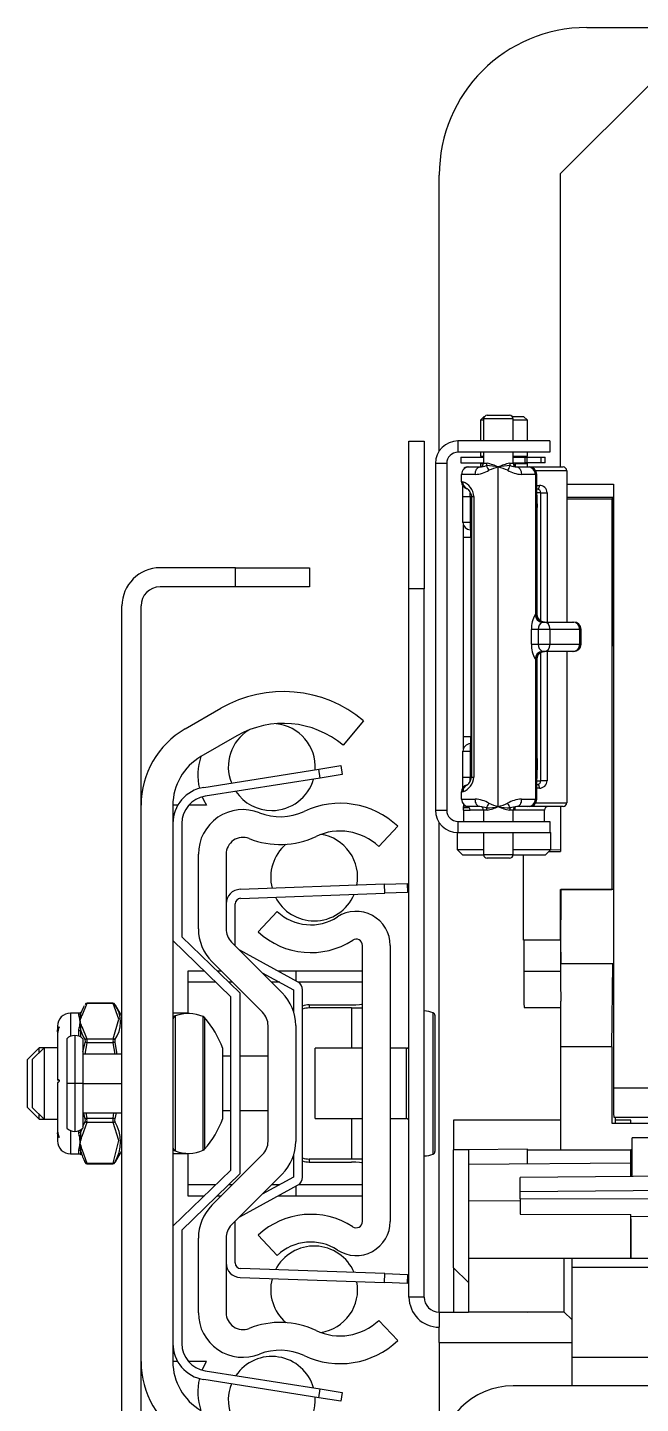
# Paper-space layout 'D' of a CAD drawing. Header units: inches. Extents: x 0 to 136, y 0 to 88.
# Drawn here: x 15.23 to 17.411, y 29.855 to 34.747 of the extents above; entities that cross this region are included whole.
import ezdxf

# ---------------------------------------------------------------- set-up
doc = ezdxf.new("R2010")
doc.units = ezdxf.units.IN
doc.header["$LTSCALE"] = 4
doc.header["$MEASUREMENT"] = 0

psp = doc.layouts.new('D')

# ---------------------------------------------------------------- linework, layer by layer
at = {"color": 7, "linetype": 'Continuous', "lineweight": 25}
for p, q in [((17.2199, 34.7471), (42.6216, 34.7471)), ((17.1256, 34.2264), (17.4406, 34.5413)), ((16.6949, 33.2416), (16.6949, 34.2222)), ((17.1256, 34.2264), (17.1257, 33.1848)), ((16.8553, 33.364), (16.842, 33.3507)), ((16.8553, 33.364), (16.856, 33.364)), ((16.8659, 33.3686), (16.9447, 33.3686)), ((16.9546, 33.364), (16.9953, 33.364)), ((17.0086, 33.3507), (16.9953, 33.364)), ((16.842, 33.3507), (16.842, 33.2773)), ((16.8528, 33.3507), (16.842, 33.3507)), ((16.8528, 33.3554), (16.8528, 33.2773)), ((16.9578, 33.3554), (16.8528, 33.3554)), ((16.9578, 33.2773), (16.9578, 33.3554)), ((17.0086, 33.3507), (16.9578, 33.3507)), ((17.0086, 33.2773), (17.0086, 33.3507)), ((16.5874, 33.2761), (16.6412, 33.2761)), ((16.5874, 32.7511), (16.5874, 33.2761)), ((16.6412, 33.2761), (16.6412, 32.7511)), ((16.7616, 33.2773), (16.7616, 33.2373)), ((17.089, 33.2773), (16.7616, 33.2773)), ((17.089, 33.2773), (17.089, 33.2373)), ((17.089, 33.2373), (16.7616, 33.2373)), ((16.772, 33.22), (16.772, 33.2)), ((16.772, 33.22), (16.8528, 33.22)), ((16.842, 33.2373), (16.842, 33.2233)), ((16.842, 33.2233), (16.8528, 33.2233)), ((16.8528, 33.2373), (16.8528, 33.198)), ((16.9578, 33.198), (16.9578, 33.2373)), ((16.9578, 33.2233), (17.0086, 33.2233)), ((16.9578, 33.22), (17.0003, 33.22)), ((16.9886, 33.22), (16.9886, 33.2233)), ((17.0003, 33.2), (17.0003, 33.22)), ((17.0003, 33.22), (17.0075, 33.22)), ((17.0075, 33.2), (17.0075, 33.22)), ((17.0075, 33.22), (17.0574, 33.22)), ((17.0086, 33.2233), (17.0086, 33.2373)), ((17.0574, 33.2), (17.0574, 33.22)), ((17.0574, 33.22), (17.0724, 33.22)), ((17.0724, 33.2), (17.0724, 33.22)), ((16.6816, 33.1973), (16.6816, 31.965)), ((16.7216, 33.1973), (16.6816, 33.1973)), ((16.7216, 33.1973), (16.7216, 31.965)), ((16.772, 33.2), (16.8528, 33.2)), ((16.7941, 33.1848), (16.8007, 33.1848)), ((16.8007, 33.1848), (16.8397, 33.1848)), ((16.842, 33.1967), (16.842, 33.185)), ((16.842, 33.1967), (16.8527, 33.1967)), ((16.8528, 33.198), (16.8652, 33.198)), ((16.905, 31.9775), (16.905, 33.1848)), ((16.945, 33.198), (16.9578, 33.198)), ((16.9578, 33.2), (17.0003, 33.2)), ((16.9643, 33.198), (16.9578, 33.198)), ((16.9643, 33.198), (16.9643, 33.1866)), ((16.965, 33.198), (16.9643, 33.198)), ((16.965, 33.198), (16.965, 33.1862)), ((16.965, 33.1967), (17.0086, 33.1967)), ((16.9708, 33.1848), (17.0107, 33.1848)), ((16.9886, 33.1967), (16.9886, 33.2)), ((17.0075, 33.2), (17.0003, 33.2)), ((17.0574, 33.2), (17.0075, 33.2)), ((17.0086, 33.1848), (17.0086, 33.1967)), ((17.0107, 33.1848), (17.0157, 33.1848)), ((17.0157, 33.1848), (17.1353, 33.1848)), ((17.1484, 33.1717), (17.0385, 33.1717)), ((17.0724, 33.2), (17.0574, 33.2)), ((17.1484, 33.1717), (17.1484, 32.6336)), ((16.8233, 33.1586), (16.7745, 33.1586)), ((16.7745, 33.1323), (16.7745, 33.1586)), ((16.7745, 33.1323), (16.7785, 33.1323)), ((17.0369, 33.1586), (16.9871, 33.1586)), ((17.0369, 33.1586), (17.0369, 32.6599)), ((17.042, 33.1586), (17.0369, 33.1586)), ((17.042, 33.0667), (17.042, 33.1586)), ((17.042, 33.1192), (17.0511, 33.1192)), ((17.1484, 33.1241), (17.3147, 33.1241)), ((17.3147, 33.1241), (17.3148, 30.9772)), ((16.7794, 33.0798), (16.8055, 33.0798)), ((16.7794, 32.988), (16.7794, 33.0798)), ((16.8055, 33.0798), (16.8055, 32.988)), ((16.8096, 33.0798), (16.8055, 33.0798)), ((16.8096, 33.0798), (16.8096, 32.0825)), ((16.8096, 33.0798), (16.8184, 33.0798)), ((16.8184, 33.0798), (16.8184, 32.0825)), ((17.0565, 33.093), (17.042, 33.093)), ((17.0434, 33.0798), (17.042, 33.0798)), ((17.0434, 33.0405), (17.0434, 33.0798)), ((17.0565, 33.093), (17.0789, 33.093)), ((17.0565, 32.6368), (17.0565, 33.093)), ((17.0789, 33.093), (17.0789, 32.6336)), ((17.3144, 33.0766), (17.1484, 33.0766)), ((17.1484, 33.0716), (17.3094, 33.0716)), ((17.3094, 33.0716), (17.3117, 33.0739)), ((17.3094, 33.0716), (17.3095, 31.6832)), ((17.3117, 33.0739), (17.3117, 32.5489)), ((17.3147, 33.0739), (17.3117, 33.0739)), ((17.3126, 33.0748), (17.3144, 33.0766)), ((17.3147, 33.0748), (17.3126, 33.0748)), ((17.3144, 33.0766), (17.3145, 33.0748)), ((17.042, 33.0536), (17.0434, 33.0536)), ((17.0434, 33.0536), (17.0434, 33.0405)), ((17.0434, 32.6522), (17.0434, 33.0405)), ((16.8055, 32.988), (16.7794, 32.988)), ((16.7809, 32.1832), (16.7809, 32.9791)), ((16.8055, 32.988), (16.8096, 32.988)), ((17.0422, 33.0142), (17.0422, 33.0161)), ((17.0422, 33.0157), (17.0422, 33.0157)), ((17.0422, 33.0149), (17.0422, 33.0142)), ((17.0429, 33.0142), (17.0422, 33.0142)), ((16.7813, 32.9355), (16.8074, 32.9355)), ((16.7813, 32.2268), (16.7813, 32.9355)), ((16.8096, 32.9617), (16.8056, 32.9617)), ((16.8074, 32.9355), (16.8074, 32.2268)), ((16.8096, 32.9355), (16.8074, 32.9355)), ((15.9705, 32.8265), (15.7019, 32.8265)), ((15.9705, 32.7587), (15.9705, 32.8265)), ((15.9705, 32.8265), (16.233, 32.8265)), ((16.233, 32.8265), (16.233, 32.7587)), ((15.9705, 32.7587), (15.7019, 32.7587)), ((16.233, 32.7587), (15.9705, 32.7587)), ((16.6412, 32.7511), (16.5874, 32.7511)), ((16.5874, 30.234), (16.5874, 32.7511)), ((16.6412, 30.234), (16.6412, 32.7511)), ((15.5663, 29.2953), (15.5663, 32.6909)), ((15.6341, 29.2953), (15.6341, 32.6909)), ((17.0361, 32.6599), (17.0369, 32.6599)), ((17.0369, 32.6599), (17.0422, 32.6599)), ((17.0423, 32.6592), (17.0422, 32.6599)), ((17.0622, 32.6336), (17.0692, 32.6336)), ((17.0692, 32.6336), (17.1699, 32.6336)), ((17.1699, 32.6336), (17.1735, 32.6336)), ((17.0234, 32.5549), (17.0234, 32.6074)), ((17.0471, 32.6074), (17.0234, 32.6074)), ((17.0471, 32.6074), (17.0471, 32.5549)), ((17.0892, 32.6074), (17.0471, 32.6074)), ((17.1952, 32.6074), (17.0892, 32.6074)), ((17.0892, 32.5549), (17.0892, 32.6074)), ((17.1952, 32.5549), (17.1952, 32.6074)), ((17.1952, 32.6074), (17.1961, 32.6074)), ((17.1961, 32.6074), (17.1961, 32.5549)), ((17.1997, 32.6074), (17.1961, 32.6074)), ((17.1997, 32.5549), (17.1997, 32.6074)), ((17.0234, 32.5549), (17.0471, 32.5549)), ((17.0471, 32.5549), (17.0892, 32.5549)), ((17.0892, 32.5549), (17.1952, 32.5549)), ((17.1961, 32.5549), (17.1952, 32.5549)), ((17.1961, 32.5549), (17.1997, 32.5549)), ((17.3147, 32.5489), (17.3117, 32.5489)), ((17.0369, 32.5024), (17.0361, 32.5024)), ((17.0369, 32.5024), (17.0369, 32.0037)), ((17.0422, 32.5024), (17.0369, 32.5024)), ((17.0422, 32.5024), (17.0423, 32.5031)), ((17.0434, 32.1218), (17.0434, 32.5098)), ((17.0565, 32.0693), (17.0565, 32.5257)), ((17.0692, 32.5287), (17.0622, 32.5287)), ((17.1699, 32.5287), (17.0692, 32.5287)), ((17.0789, 32.5287), (17.0789, 32.0693)), ((17.1484, 32.5287), (17.1484, 31.9906)), ((17.1735, 32.5287), (17.1699, 32.5287)), ((15.7908, 32.2534), (15.918, 32.3269)), ((16.4261, 32.2824), (16.3532, 32.1956)), ((15.9747, 32.2287), (15.8474, 32.1553)), ((16.7813, 32.2268), (16.8074, 32.2268)), ((16.8056, 32.2006), (16.8096, 32.2006)), ((16.8074, 32.2268), (16.8096, 32.2268)), ((16.7794, 32.1743), (16.8055, 32.1743)), ((16.7794, 32.0825), (16.7794, 32.1743)), ((16.8055, 32.1743), (16.8055, 32.0825)), ((16.8096, 32.1743), (16.8055, 32.1743)), ((17.0422, 32.1481), (17.0429, 32.1481)), ((17.0422, 32.1481), (17.0422, 32.1474)), ((17.0422, 32.1462), (17.0422, 32.1481)), ((17.0422, 32.1465), (17.0422, 32.1466)), ((15.8574, 32.0458), (16.2661, 32.1105)), ((16.2661, 32.1105), (16.3451, 32.1231)), ((16.2711, 32.0789), (16.2661, 32.1105)), ((16.3501, 32.0914), (16.2711, 32.0789)), ((16.3451, 32.1231), (16.3501, 32.0914)), ((17.0434, 32.1087), (17.042, 32.1087)), ((17.042, 32.0037), (17.042, 32.0956)), ((17.0434, 32.0825), (17.0434, 32.1218)), ((17.0434, 32.1218), (17.0434, 32.1087)), ((16.2711, 32.0789), (15.8624, 32.0142)), ((16.7794, 32.0825), (16.8055, 32.0825)), ((16.8055, 32.0825), (16.8096, 32.0825)), ((16.8096, 32.0825), (16.8184, 32.0825)), ((17.042, 32.0825), (17.0434, 32.0825)), ((17.042, 32.0693), (17.0565, 32.0693)), ((17.0511, 32.0431), (17.042, 32.0431)), ((17.0789, 32.0693), (17.0565, 32.0693)), ((16.7745, 32.0037), (16.7745, 32.03)), ((16.7785, 32.03), (16.7745, 32.03)), ((16.7745, 32.0037), (16.8233, 32.0037)), ((16.7809, 32.0316), (16.7809, 32.0392)), ((16.9871, 32.0037), (17.0369, 32.0037)), ((17.0369, 32.0037), (17.042, 32.0037)), ((15.7474, 31.9821), (15.7474, 30.0042)), ((15.7648, 31.9821), (15.7474, 31.9821)), ((15.8674, 31.9821), (15.804, 31.9821)), ((16.6816, 31.965), (16.7216, 31.965)), ((16.7809, 31.9644), (16.7809, 31.925)), ((16.7809, 31.9644), (16.805, 31.9644)), ((16.7811, 31.9772), (16.7811, 31.9704)), ((16.8007, 31.9775), (16.7941, 31.9775)), ((16.8397, 31.9775), (16.8007, 31.9775)), ((16.8528, 31.9644), (16.805, 31.9644)), ((16.8528, 31.9644), (16.8528, 31.925)), ((16.8652, 31.9644), (16.8528, 31.9644)), ((16.9578, 31.9644), (16.945, 31.9644)), ((16.9578, 31.925), (16.9578, 31.9644)), ((16.9643, 31.9644), (16.9578, 31.9644)), ((16.9643, 31.9644), (16.9643, 31.9757)), ((16.965, 31.9644), (16.9643, 31.9644)), ((16.965, 31.9644), (16.965, 31.9761)), ((17.0697, 31.9644), (16.965, 31.9644)), ((17.0107, 31.9775), (16.9708, 31.9775)), ((17.0157, 31.9775), (17.0107, 31.9775)), ((17.1353, 31.9775), (17.0157, 31.9775)), ((17.0385, 31.9906), (17.1484, 31.9906)), ((17.0697, 31.925), (17.0697, 31.9644)), ((17.1258, 31.9775), (17.1258, 31.8174)), ((15.7794, 31.917), (15.7794, 31.5144)), ((16.5474, 31.9073), (16.4796, 31.8357)), ((16.6949, 30.1802), (16.6949, 31.9207)), ((16.7616, 31.925), (16.7616, 31.885)), ((16.7616, 31.925), (17.089, 31.925)), ((17.089, 31.925), (17.089, 31.885)), ((16.7586, 31.885), (16.7586, 31.825)), ((16.7586, 31.885), (16.7616, 31.885)), ((16.7616, 31.885), (17.089, 31.885)), ((16.8528, 31.885), (16.8528, 31.8069)), ((16.9578, 31.8069), (16.9578, 31.885)), ((17.089, 31.885), (17.092, 31.885)), ((17.092, 31.825), (17.092, 31.885)), ((15.8381, 31.5431), (15.8381, 31.808)), ((15.9368, 31.808), (15.9368, 31.5431)), ((16.7586, 31.825), (16.7786, 31.805)), ((16.7586, 31.825), (16.8528, 31.825)), ((16.8529, 31.805), (16.7786, 31.805)), ((16.8528, 31.8069), (16.9578, 31.8069)), ((17.072, 31.805), (16.9577, 31.805)), ((16.9578, 31.825), (17.092, 31.825)), ((16.9945, 31.5024), (16.9945, 31.805)), ((17.072, 31.805), (17.092, 31.825)), ((17.0843, 31.8174), (17.1258, 31.8174)), ((17.0908, 31.8238), (17.1258, 31.8249)), ((16.9447, 31.7938), (16.8659, 31.7938)), ((16.5004, 31.7013), (15.9869, 31.6833)), ((16.5004, 31.7013), (16.5804, 31.7041)), ((16.5016, 31.6693), (16.5004, 31.7013)), ((16.5804, 31.7041), (16.5815, 31.6721)), ((15.9881, 31.6513), (16.5016, 31.6693)), ((16.5815, 31.6721), (16.5016, 31.6693)), ((17.1258, 31.5024), (17.1258, 31.6832)), ((17.1258, 31.6832), (17.3095, 31.6832)), ((17.3147, 31.6826), (17.1276, 31.6826)), ((17.3115, 31.6852), (17.3095, 31.6832)), ((17.3118, 31.6826), (17.3115, 31.6852)), ((15.9688, 31.4835), (15.9688, 31.6314)), ((16.0514, 31.5321), (16.1188, 31.6042)), ((17.127, 31.6452), (17.1258, 31.5024)), ((15.7794, 31.5144), (15.9861, 31.3149)), ((17.1258, 31.5024), (16.9945, 31.5024)), ((16.9955, 31.5024), (16.9955, 31.3928)), ((17.1267, 31.5502), (17.1262, 31.5502)), ((17.1267, 31.5502), (17.1267, 31.3928)), ((15.9541, 31.3013), (15.7474, 31.5009)), ((15.9563, 31.496), (16.1363, 31.3159)), ((16.1913, 31.355), (15.9857, 31.4666)), ((16.4221, 30.5027), (16.4221, 31.4836)), ((16.5208, 31.4836), (16.5208, 30.5027)), ((16.0666, 31.2462), (15.8865, 31.4262)), ((17.1278, 31.4201), (17.3148, 31.4201)), ((17.3095, 31.1238), (17.3121, 31.4201)), ((15.8597, 31.3924), (15.8008, 31.3924)), ((15.8008, 31.3924), (15.8008, 31.3533)), ((15.9203, 31.3924), (15.9058, 31.3924)), ((16.0653, 31.387), (16.1768, 31.3265)), ((16.1848, 31.3924), (16.1224, 31.3924)), ((16.4221, 31.3924), (16.1848, 31.3924)), ((16.1848, 31.3924), (16.1848, 31.3585)), ((16.9955, 31.3928), (17.1267, 31.3928)), ((15.8008, 31.3533), (15.8008, 31.2418)), ((15.9003, 31.3533), (15.8008, 31.3533)), ((15.9595, 31.3533), (15.9463, 31.3533)), ((15.9861, 31.3149), (15.9861, 30.6714)), ((16.1274, 31.3533), (16.099, 31.3533)), ((16.1768, 31.3265), (16.1768, 31.2498)), ((16.4221, 31.3533), (16.1941, 31.3533)), ((16.2088, 30.6606), (16.2088, 31.3257)), ((15.4414, 31.2769), (15.4234, 31.2338)), ((15.5351, 31.2769), (15.4414, 31.2769)), ((15.5343, 31.2789), (15.4421, 31.2789)), ((15.5654, 31.2322), (15.5429, 31.2712)), ((15.9541, 30.685), (15.9541, 31.3013)), ((16.2318, 31.2725), (16.2318, 31.2617)), ((16.2318, 31.2725), (16.3834, 31.2725)), ((16.3834, 31.2617), (16.2318, 31.2617)), ((16.3834, 31.2617), (16.3834, 31.1181)), ((16.9966, 31.2627), (17.1258, 31.2627)), ((17.1258, 31.2859), (17.1258, 31.1238)), ((15.4133, 31.2431), (15.383, 31.2431)), ((15.383, 31.2431), (15.383, 31.1607)), ((15.4133, 31.2357), (15.4133, 31.2431)), ((15.4142, 31.2307), (15.4133, 31.2357)), ((15.4194, 31.2466), (15.4194, 31.2391)), ((15.5654, 31.0978), (15.5654, 31.2322)), ((15.8008, 31.2431), (15.7474, 31.2431)), ((15.7476, 31.2228), (15.7474, 31.2227)), ((15.7559, 31.233), (15.7559, 30.7532)), ((15.8558, 30.781), (15.8558, 31.2306)), ((15.8605, 31.2271), (15.8605, 30.7842)), ((16.6733, 30.9931), (16.6733, 31.2442)), ((16.6794, 31.2355), (16.6794, 30.9931)), ((15.3372, 31.1973), (15.3372, 31.1766)), ((15.3372, 31.1766), (15.3372, 31.1713)), ((15.3372, 31.1713), (15.3372, 31.0073)), ((15.3988, 31.1638), (15.3988, 30.9931)), ((15.4133, 31.1812), (15.4142, 31.1925)), ((15.4133, 31.1612), (15.4133, 31.1812)), ((15.4194, 31.1838), (15.4194, 31.1583)), ((15.4234, 31.1954), (15.4414, 31.1524)), ((16.0861, 30.7872), (16.0861, 31.199)), ((16.1848, 31.199), (16.1848, 30.7872)), ((15.272, 31.1198), (15.2303, 31.0781)), ((15.2891, 31.1198), (15.2474, 31.0781)), ((15.2891, 31.1198), (15.272, 31.1198)), ((15.272, 31.1027), (15.272, 31.1198)), ((15.3372, 31.1198), (15.2891, 31.1198)), ((15.2891, 31.1198), (15.2891, 30.8665)), ((15.3701, 31.1523), (15.3701, 30.9931)), ((15.4274, 31.1523), (15.4274, 30.9931)), ((15.4414, 31.1376), (15.4337, 31.0978)), ((15.4414, 31.1524), (15.5351, 31.1524)), ((15.5351, 31.1376), (15.4414, 31.1376)), ((15.5417, 31.0978), (15.5351, 31.1376)), ((15.5411, 31.1391), (15.5479, 31.0978)), ((15.9248, 31.0492), (15.9248, 31.1177)), ((16.4221, 31.1181), (16.2541, 31.1181)), ((16.2541, 30.9931), (16.2541, 31.1181)), ((16.5782, 31.1181), (16.5208, 31.1181)), ((16.5782, 30.8681), (16.5782, 31.1181)), ((17.3095, 31.1238), (17.1258, 31.1238)), ((17.1258, 31.1238), (17.1258, 30.7576)), ((17.3095, 31.1238), (17.3095, 30.8521)), ((15.2303, 30.9081), (15.2303, 31.0781)), ((15.2474, 31.0781), (15.2474, 30.9081)), ((15.5663, 31.0978), (15.4274, 31.0978)), ((15.9541, 31.0899), (15.9248, 31.0899)), ((16.0861, 31.0899), (15.9861, 31.0899)), ((15.9248, 30.8685), (15.9248, 31.0492)), ((15.3372, 31.0073), (15.3372, 31.0052)), ((15.3372, 30.9959), (15.3372, 30.8238)), ((15.3988, 30.9931), (15.3701, 30.9931)), ((15.3701, 30.9931), (15.3701, 30.8339)), ((15.4274, 30.9931), (15.3988, 30.9931)), ((15.3988, 30.9931), (15.3988, 30.8225)), ((15.4274, 30.9931), (15.4274, 30.8339)), ((15.4274, 30.9931), (15.5663, 30.9931)), ((16.2541, 30.8681), (16.2541, 30.9931)), ((16.6733, 30.7421), (16.6733, 30.9931)), ((16.6794, 30.9931), (16.6794, 30.7507)), ((17.3148, 30.9772), (19.7189, 30.9772)), ((15.2303, 30.9081), (15.272, 30.8665)), ((15.2474, 30.9081), (15.2891, 30.8665)), ((15.272, 30.8665), (15.272, 30.8836)), ((15.272, 30.8665), (15.2891, 30.8665)), ((15.2891, 30.8665), (15.3372, 30.8665)), ((15.4274, 30.8885), (15.5663, 30.8885)), ((15.4377, 30.8885), (15.4414, 30.8694)), ((15.4414, 30.8694), (15.5351, 30.8694)), ((15.5351, 30.8694), (15.5376, 30.8885)), ((15.546, 30.8885), (15.5411, 30.8675)), ((15.5654, 30.754), (15.5654, 30.8885)), ((15.9541, 30.8963), (15.9248, 30.8963)), ((16.0861, 30.8963), (15.9861, 30.8963)), ((16.2541, 30.8681), (16.4221, 30.8681)), ((16.3834, 30.8681), (16.3834, 30.7245)), ((16.5208, 30.8681), (16.5782, 30.8681)), ((17.3157, 30.8731), (17.6245, 30.8731)), ((17.321, 30.8731), (17.321, 30.8521)), ((15.3372, 30.8238), (15.3372, 30.8177)), ((15.3372, 30.8177), (15.3372, 30.789)), ((15.383, 30.8256), (15.383, 30.7431)), ((15.4133, 30.8194), (15.4133, 30.8251)), ((15.4142, 30.8069), (15.4133, 30.8194)), ((15.4194, 30.8169), (15.4248, 30.8326)), ((15.4194, 30.8279), (15.4194, 30.8169)), ((15.4414, 30.8539), (15.4234, 30.8042)), ((15.5351, 30.8539), (15.4414, 30.8539)), ((17.1258, 30.8626), (16.7462, 30.8626)), ((16.7462, 30.8626), (16.7462, 30.7576)), ((17.3095, 30.8521), (17.5195, 30.8521)), ((17.3761, 30.8626), (17.321, 30.8626)), ((17.3761, 30.8521), (17.3761, 30.8626)), ((15.8558, 30.7556), (15.8558, 30.781)), ((15.8605, 30.7842), (15.8605, 30.7591)), ((17.3813, 30.6623), (17.3813, 30.7996)), ((18.4312, 30.7996), (17.3813, 30.7996)), ((15.383, 30.7431), (15.4133, 30.7431)), ((15.4133, 30.7564), (15.4142, 30.7628)), ((15.4133, 30.7431), (15.4133, 30.7564)), ((15.4194, 30.7531), (15.4194, 30.7396)), ((15.4234, 30.7598), (15.4414, 30.7101)), ((15.5429, 30.715), (15.5654, 30.754)), ((15.7474, 30.7636), (15.7476, 30.7634)), ((15.8008, 30.7431), (15.7474, 30.7431)), ((15.8008, 30.7445), (15.8008, 30.633)), ((15.8865, 30.56), (16.0666, 30.7401)), ((16.1768, 30.7364), (16.1768, 30.6598)), ((16.2318, 30.7245), (16.2318, 30.7137)), ((16.3834, 30.7245), (16.2318, 30.7245)), ((16.7462, 30.3377), (16.7462, 30.7576)), ((16.7987, 30.7576), (16.7462, 30.7576)), ((17.0086, 30.7595), (16.7987, 30.7576)), ((16.7987, 30.7576), (16.7987, 30.7051)), ((17.0086, 30.7576), (17.0086, 30.7595)), ((17.0086, 30.7576), (17.3761, 30.7576)), ((17.0086, 30.707), (17.0086, 30.7576)), ((17.3813, 30.7577), (17.3761, 30.7577)), ((17.3761, 30.7576), (17.3761, 30.7577)), ((17.3761, 30.7576), (17.3761, 30.7553)), ((17.3761, 30.7102), (17.3761, 30.7553)), ((15.4335, 30.7154), (15.4353, 30.7121)), ((15.4408, 30.7078), (15.4421, 30.7078)), ((15.4414, 30.7101), (15.5351, 30.7101)), ((15.4421, 30.7074), (15.5343, 30.7074)), ((15.5414, 30.7129), (15.5417, 30.7136)), ((15.7474, 30.4854), (15.9541, 30.685)), ((15.9861, 30.6714), (15.7794, 30.4718)), ((16.2318, 30.7137), (16.3834, 30.7137)), ((17.3761, 30.7102), (16.7987, 30.7051)), ((16.7987, 30.7051), (16.7987, 30.5755)), ((18.5572, 30.6725), (16.9824, 30.6588)), ((17.3761, 30.6622), (17.3761, 30.7102)), ((15.8008, 30.633), (15.8008, 30.5938)), ((15.9003, 30.633), (15.8008, 30.633)), ((15.9595, 30.633), (15.9463, 30.633)), ((16.1363, 30.6703), (15.9563, 30.4902)), ((15.9857, 30.5196), (16.1913, 30.6313)), ((16.1768, 30.6598), (16.0653, 30.5993)), ((16.1274, 30.633), (16.099, 30.633)), ((16.1848, 30.6277), (16.1848, 30.5938)), ((16.4221, 30.633), (16.1941, 30.633)), ((16.9824, 30.6087), (16.9824, 30.6588)), ((16.9824, 30.6087), (18.5572, 30.6224)), ((15.8008, 30.5938), (15.8597, 30.5938)), ((15.9058, 30.5938), (15.9203, 30.5938)), ((16.1224, 30.5938), (16.1848, 30.5938)), ((16.1848, 30.5938), (16.4221, 30.5938)), ((16.7987, 30.5755), (16.9824, 30.5769)), ((16.7987, 30.5755), (16.7987, 30.3721)), ((16.9824, 30.5833), (16.9824, 30.6087)), ((16.9824, 30.5833), (16.9824, 30.5289)), ((18.5572, 30.579), (16.9824, 30.5833)), ((16.9824, 30.5289), (17.377, 30.5279)), ((17.3761, 30.3721), (17.3761, 30.5279)), ((17.3763, 30.5199), (17.3762, 30.5279)), ((17.3763, 30.5199), (17.377, 30.5279)), ((15.9688, 30.3549), (15.9688, 30.5027)), ((17.5729, 30.5193), (17.3763, 30.5199)), ((17.3763, 30.5123), (17.377, 30.4356)), ((15.7794, 30.4718), (15.7794, 30.0692)), ((15.8381, 30.1783), (15.8381, 30.4431)), ((15.9368, 30.4431), (15.9368, 30.1783)), ((16.1188, 30.3821), (16.0514, 30.4542)), ((17.377, 30.4356), (17.3761, 30.4356)), ((16.5016, 30.317), (15.9881, 30.3349)), ((16.7462, 30.3377), (16.7987, 30.2852)), ((16.7462, 30.3377), (16.7462, 30.1802)), ((16.7987, 30.3721), (17.1429, 30.3721)), ((16.7987, 30.3721), (16.7987, 30.1802)), ((17.1429, 30.3721), (17.1661, 30.3721)), ((17.1661, 30.3721), (18.5834, 30.3721)), ((17.1661, 30.3721), (17.1661, 30.3405)), ((17.1661, 30.3405), (18.5834, 30.3405)), ((17.1661, 30.3405), (17.1661, 30.0207)), ((15.9869, 30.3029), (16.5004, 30.285)), ((16.5004, 30.285), (16.5016, 30.317)), ((16.5804, 30.2822), (16.5004, 30.285)), ((16.5016, 30.317), (16.5815, 30.3142)), ((16.5815, 30.3142), (16.5804, 30.2822)), ((16.6412, 30.234), (16.5874, 30.234)), ((16.4796, 30.1506), (16.5474, 30.0789)), ((16.6949, 30.1802), (16.7987, 30.1802)), ((16.6949, 30.1802), (16.6949, 30.1265)), ((17.1399, 30.1802), (16.7987, 30.1802)), ((17.0086, 30.1784), (16.7987, 30.1802)), ((17.0086, 30.1802), (17.0086, 30.1784)), ((17.1661, 30.154), (17.1399, 30.1802)), ((16.6949, 30.0727), (16.6949, 30.1265)), ((16.6949, 30.0727), (16.6949, 29.6553)), ((16.6949, 30.0727), (17.1661, 30.0727)), ((15.7648, 30.0042), (15.7474, 30.0042)), ((15.8674, 30.0042), (15.804, 30.0042)), ((17.1661, 30.0207), (18.5834, 30.0207)), ((17.1661, 30.0207), (17.1661, 29.9177)), ((16.2661, 29.8757), (15.8574, 29.9404)), ((15.8624, 29.972), (16.2711, 29.9073)), ((16.2661, 29.8757), (16.2711, 29.9073)), ((16.2711, 29.9073), (16.3501, 29.8948)), ((16.3501, 29.8948), (16.3451, 29.8632)), ((42.8841, 29.9177), (16.9574, 29.9177)), ((16.3451, 29.8632), (16.2661, 29.8757))]:
    psp.add_line(p, q, dxfattribs=at)
at = {"color": 7, "linetype": 'Continuous', "lineweight": 25, "flags": 128}
for points in [[(16.8233, 33.1586), (16.8236, 33.1637), (16.8245, 33.1686), (16.826, 33.1732), (16.8281, 33.1771), (16.8306, 33.1804), (16.8334, 33.1828), (16.8365, 33.1843), (16.8397, 33.1848)], [(16.9708, 33.1848), (16.974, 33.1843), (16.977, 33.1828), (16.9799, 33.1804), (16.9823, 33.1771), (16.9844, 33.1732), (16.9859, 33.1686), (16.9868, 33.1637), (16.9871, 33.1586)], [(17.0511, 33.1192), (17.051, 33.1166), (17.0505, 33.1142), (17.0498, 33.1119), (17.0489, 33.1099), (17.0477, 33.1083), (17.0464, 33.1071), (17.0449, 33.1063), (17.0434, 33.1061)], [(16.7939, 33.1086), (16.7939, 33.1086), (16.7951, 33.1076), (16.7983, 33.1042), (16.8036, 33.0969), (16.8083, 33.0872), (16.8095, 33.0821), (16.8095, 33.0798)], [(17.0685, 32.6336), (17.059, 32.6354), (17.0523, 32.6393), (17.0477, 32.6438), (17.0449, 32.6484), (17.0433, 32.6525), (17.0426, 32.6557), (17.0424, 32.657), (17.0423, 32.6577), (17.0423, 32.6581), (17.0423, 32.6584), (17.0423, 32.6584)], [(17.0423, 32.504), (17.0423, 32.5039), (17.0423, 32.5043), (17.0423, 32.5049), (17.0425, 32.5058), (17.0429, 32.5084), (17.0447, 32.5136), (17.0494, 32.5204), (17.0562, 32.5256), (17.065, 32.5284), (17.0685, 32.5287)], [(17.0421, 32.1416), (17.0424, 32.143), (17.0429, 32.1481)], [(17.0429, 32.1481), (17.0431, 32.1427), (17.0434, 32.109), (17.0434, 32.1087)], [(17.0434, 32.0562), (17.0449, 32.056), (17.0464, 32.0552), (17.0477, 32.054), (17.0489, 32.0524), (17.0498, 32.0504), (17.0505, 32.0481), (17.051, 32.0457), (17.0511, 32.0431)], [(15.8518, 32.0119), (15.8564, 32.0017), (15.8674, 31.9821)], [(16.8397, 31.9775), (16.8365, 31.978), (16.8334, 31.9795), (16.8306, 31.9819), (16.8281, 31.9852), (16.826, 31.9891), (16.8245, 31.9937), (16.8236, 31.9986), (16.8233, 32.0037)], [(16.9871, 32.0037), (16.9868, 31.9986), (16.9859, 31.9937), (16.9844, 31.9891), (16.9823, 31.9852), (16.9799, 31.9819), (16.977, 31.9795), (16.974, 31.978), (16.9708, 31.9775)], [(16.7809, 31.9876), (16.781, 31.9834), (16.7811, 31.9772)], [(16.7809, 31.9644), (16.7811, 31.9713), (16.7811, 31.9772)], [(16.7848, 31.9813), (16.7833, 31.9795), (16.7811, 31.9772)], [(16.8013, 31.9736), (16.7853, 31.9732), (16.7811, 31.9772)], [(15.4194, 31.2391), (15.429, 31.2627), (15.4335, 31.2709)], [(15.4421, 31.2787), (15.442, 31.2786), (15.4414, 31.2769)], [(15.5351, 31.2769), (15.5347, 31.2779), (15.5343, 31.2788), (15.5343, 31.2788)], [(15.5351, 31.1524), (15.5548, 31.2215), (15.5351, 31.2769)], [(15.4194, 31.2391), (15.4188, 31.2339), (15.4188, 31.2325)], [(15.3372, 31.1766), (15.3376, 31.1823), (15.3395, 31.1892), (15.3408, 31.1919), (15.3422, 31.1938), (15.3426, 31.194), (15.3428, 31.1939), (15.3429, 31.1937), (15.3428, 31.1931), (15.3426, 31.1923), (15.342, 31.1908), (15.3409, 31.1881), (15.3389, 31.1825), (15.3372, 31.1713)], [(15.4188, 31.1937), (15.4192, 31.186), (15.4194, 31.1838)], [(15.4274, 31.1061), (15.429, 31.1143), (15.4353, 31.1391)], [(15.3372, 31.0073), (15.3372, 31.0074), (15.3389, 31.0076), (15.3408, 31.0068), (15.3416, 31.006), (15.3424, 31.0048), (15.3427, 31.0039), (15.3429, 31.0028), (15.3428, 31.0017), (15.3426, 31.0009), (15.3422, 30.9997), (15.3412, 30.9984), (15.3394, 30.9969), (15.3372, 30.996), (15.3372, 30.9959)], [(15.4353, 30.8675), (15.4317, 30.881), (15.4302, 30.8885)], [(15.3372, 30.8238), (15.3378, 30.8172), (15.339, 30.8128), (15.341, 30.8075), (15.3421, 30.8047), (15.3425, 30.8035), (15.3428, 30.8025), (15.3429, 30.8019), (15.3428, 30.8015), (15.3425, 30.8015), (15.3418, 30.8019), (15.3406, 30.8036), (15.3383, 30.8091), (15.3372, 30.8177)], [(15.4274, 30.8402), (15.429, 30.8447), (15.4353, 30.8581)], [(15.5351, 30.7101), (15.5548, 30.7899), (15.5351, 30.8539)], [(15.4194, 30.8169), (15.4188, 30.8082), (15.4188, 30.8059)], [(15.4188, 30.7611), (15.4192, 30.7548), (15.4194, 30.7531)], [(15.4353, 30.7121), (15.436, 30.7111), (15.4361, 30.711), (15.4357, 30.7118), (15.4353, 30.7125)], [(15.4414, 30.7101), (15.4418, 30.7089), (15.4421, 30.7075), (15.4421, 30.7076)], [(15.5343, 30.7075), (15.5344, 30.708), (15.5351, 30.7101)], [(15.5411, 30.7125), (15.5405, 30.7113), (15.5404, 30.7109), (15.5408, 30.7115), (15.5411, 30.7121)], [(17.1399, 30.1802), (17.1399, 30.1838), (17.1399, 30.1945), (17.1399, 30.2119), (17.1399, 30.2355), (17.1399, 30.2643), (17.1399, 30.2975), (17.1399, 30.3339), (17.1399, 30.3721)], [(15.8518, 29.9743), (15.8564, 29.9845), (15.8674, 30.0042)]]:
    psp.add_lwpolyline(points, dxfattribs=at)
at = {"color": 7, "linetype": 'Continuous', "lineweight": 25}
for centre, radius, start, end in [((17.2199, 34.2222), 0.5249, 90, 180), ((16.8659, 33.3554), 0.0131, 90, 180), ((16.9447, 33.3554), 0.0131, 0, 90), ((16.7616, 33.1973), 0.08, 90, 180), ((16.7616, 33.1973), 0.04, 90, 180), ((16.8007, 33.1586), 0.0262, 90.0004, 180.0004), ((16.7941, 33.1717), 0.0131, 90, 155.7313), ((16.8211, 33.2539), 0.0953, 271.2805, 302.0616), ((16.8397, 33.198), 0.0131, 270, 0), ((16.8307, 33.2866), 0.1022, 275.0877, 288.4309), ((16.8494, 33.1978), 0.0158, 329.057, 0.5799), ((16.927, 33.2128), 0.0681, 199.9064, 215.7279), ((16.8536, 32.9232), 0.2666, 78.883, 87.9892), ((16.8239, 33.0055), 0.1968, 65.6393, 77.8628), ((16.9813, 32.9152), 0.2802, 105.7918, 113.0173), ((16.9855, 33.0071), 0.1951, 101.9811, 114.3619), ((16.9564, 32.9234), 0.2665, 91.9662, 101.1115), ((16.8208, 32.892), 0.3047, 67.2924, 73.9443), ((16.8805, 33.2147), 0.0713, 324.2863, 339.4312), ((16.9907, 33.2596), 0.1011, 238.841, 267.9729), ((16.9609, 33.1978), 0.0159, 179.4103, 210.7087), ((16.9925, 33.3505), 0.1671, 254.2687, 262.5272), ((16.9709, 33.198), 0.0131, 180, 270), ((17.0107, 33.1586), 0.0262, 359.9996, 89.9996), ((17.0157, 33.1586), 0.0262, 359.9996, 89.9996), ((17.1353, 33.1717), 0.0131, 0, 90), ((16.8007, 33.1323), 0.0262, 179.9998, 253.9696), ((16.7596, 33.0765), 0.0589, 3.226, 71.304), ((16.8047, 33.1321), 0.0263, 179.5612, 245.2776), ((9.1257, 33.0827), 7.6537, 359.97851, 0.25764), ((17.052, 33.0923), 0.027, 1.4839, 91.7892), ((12.1928, 33.0803), 4.6127, 359.9946, 0.163), ((17.0303, 33.0798), 0.0131, 0, 26.9853), ((17.0434, 33.093), 0.0131, 360, 90), ((20.4134, 33.055), 3.3714, 179.8013, 180.6824), ((14.3055, 33.068), 2.738, 358.8753, 359.6992), ((16.8056, 32.988), 0.0262, 179.9996, 269.9996), ((9.8746, 32.9392), 6.9067, 359.96881, 0.32426), ((18.133, 32.9814), 1.3275, 179.7168, 180.8497), ((15.48, 32.942), 1.3275, 359.7168, 0.8497), ((15.7019, 32.6909), 0.1355, 90, 180), ((15.7019, 32.6909), 0.0678, 90, 180), ((17.11, 32.6142), 0.0868, 148.2713, 184.5076), ((17.0623, 32.6598), 0.0262, 179.8302, 269.8292), ((17.0632, 32.6599), 0.0262, 179.9996, 269.9996), ((17.0685, 32.6599), 0.0262, 179.9996, 269.9996), ((17.0761, 32.6082), 0.029, 118.5679, 181.5357), ((17.1694, 32.6079), 0.0258, 358.9873, 88.9502), ((17.1699, 32.6074), 0.0262, 359.9996, 89.9996), ((17.1735, 32.6074), 0.0262, 359.9996, 89.9996), ((17.108, 32.5476), 0.0849, 175.0622, 212.1589), ((17.0766, 32.5544), 0.0295, 179.0007, 240.8957), ((17.1694, 32.5544), 0.0258, 271.0498, 1.0127), ((17.1699, 32.5549), 0.0262, 270.0004, 0.0004), ((17.1735, 32.5549), 0.0262, 270.0004, 0.0004), ((17.0623, 32.5025), 0.0262, 90.1708, 180.1698), ((17.0632, 32.5024), 0.0262, 90.0004, 180.0004), ((17.0685, 32.5024), 0.0262, 90.0004, 180.0004), ((16.1403, 31.9419), 0.4446, 50, 120), ((15.9474, 31.9821), 0.3133, 120, 180), ((16.0994, 32.1183), 0.1547, 121.9285, 201.595), ((16.1403, 31.9419), 0.3312, 50, 120), ((16.0994, 32.1183), 0.1547, 356.405, 84.1764), ((16.8056, 32.1743), 0.0262, 90.0004, 180.0004), ((10.1285, 32.2224), 6.6528, 359.66895, 0.03797), ((18.133, 32.1809), 1.3275, 179.1503, 180.2832), ((15.48, 32.2203), 1.3275, 359.1503, 0.2832), ((15.9474, 31.9821), 0.2, 120, 180), ((16.0362, 32.0893), 0.2, 160.7448, 193.5763), ((20.411, 32.1073), 3.369, 179.3171, 180.1989), ((15.8778, 31.917), 0.1304, 99, 180), ((16.0994, 32.1183), 0.1547, 270, 343.8522), ((16.8007, 32.03), 0.0262, 104.6932, 180.0002), ((16.76, 32.0855), 0.0585, 288.4073, 357.0627), ((16.8047, 32.0302), 0.0263, 114.5389, 180.4404), ((9.3737, 32.0791), 7.4057, 359.73768, 0.02616), ((16.768, 32.0865), 0.0418, 308.2898, 354.5359), ((12.2295, 32.082), 4.576, 359.83, 0.0058), ((17.0303, 32.0825), 0.0131, 333.0147, 0), ((17.0434, 32.0693), 0.0131, 270, 0), ((17.052, 32.07), 0.0269, 268.18, 358.5469), ((15.8778, 31.917), 0.0984, 99, 180), ((16.0994, 32.1183), 0.1547, 214.1478, 270), ((16.8007, 32.0037), 0.0262, 179.9996, 269.9996), ((16.8196, 31.9033), 0.1005, 58.7462, 87.9117), ((16.9892, 31.9077), 0.096, 91.2424, 121.9437), ((17.0107, 32.0037), 0.0262, 270.0004, 0.0004), ((17.0157, 32.0037), 0.0262, 270.0004, 0.0004), ((15.9968, 31.808), 0.1587, 68.3472, 180), ((16.1291, 32.1413), 0.2, 248.3472, 295.2851), ((16.3421, 31.6905), 0.2987, 46.5675, 115.2851), ((16.7616, 31.965), 0.08, 180, 270), ((16.7616, 31.965), 0.04, 180, 270), ((16.7941, 31.9906), 0.0131, 204.2687, 270), ((16.793, 31.9668), 0.0107, 39.58, 84.3623), ((16.7901, 31.9638), 0.0149, 2.2731, 41.3959), ((16.8397, 31.9644), 0.0131, 0, 90), ((16.8176, 31.813), 0.166, 74.1396, 82.3418), ((16.927, 31.9495), 0.0681, 144.2721, 160.0936), ((16.8536, 32.2391), 0.2666, 272.0108, 281.117), ((16.8494, 31.9645), 0.0158, 359.4201, 30.943), ((16.8239, 32.1568), 0.1968, 282.1372, 294.3607), ((16.9886, 32.2678), 0.3021, 247.245, 253.9458), ((16.8281, 32.2493), 0.2825, 285.7947, 292.9686), ((16.9564, 32.239), 0.2665, 258.8886, 268.0337), ((16.9855, 32.1552), 0.1951, 245.6381, 258.0189), ((16.8805, 31.9476), 0.0713, 20.5688, 35.7137), ((16.9609, 31.9645), 0.0159, 149.2913, 180.5897), ((16.9798, 31.874), 0.1038, 94.9501, 108.2541), ((16.9709, 31.9644), 0.0131, 90, 180), ((17.0828, 31.9644), 0.0131, 90, 180), ((17.1353, 31.9906), 0.0131, 270, 0), ((15.9968, 31.808), 0.06, 68.3472, 180), ((16.1291, 32.1413), 0.2987, 248.3472, 295.2851), ((16.3421, 31.6905), 0.2, 46.5675, 115.2851), ((16.2501, 31.7258), 0.1547, 349.5867, 81.0432), ((16.2501, 31.7258), 0.1547, 130.5067, 194.4133), ((16.8659, 31.8069), 0.0131, 180, 270), ((16.9447, 31.8069), 0.0131, 270, 0), ((15.9888, 31.6314), 0.052, 92, 180), ((15.9888, 31.6314), 0.02, 92, 180), ((16.2501, 31.7258), 0.1547, 206.952, 270), ((16.2501, 31.7258), 0.1547, 270, 337.048), ((18.5816, 31.6401), 1.4546, 178.3024, 179.7982), ((16.2381, 31.7318), 0.1747, 226.9202, 303.0174), ((16.3994, 31.4836), 0.1213, 0, 123.0174), ((16.0034, 31.5431), 0.1653, 180, 225), ((16.0034, 31.5431), 0.0667, 180, 225), ((16.2381, 31.7318), 0.2734, 226.9202, 303.0174), ((16.3994, 31.4836), 0.0227, 0, 123.0174), ((20.8214, 31.5176), 3.6948, 179.4945, 181.512), ((20.6902, 31.3602), 3.6948, 179.4945, 181.512), ((26.0633, 31.3805), 8.9366, 179.92153, 180.60655), ((16.0194, 31.199), 0.1653, 0, 45), ((16.1754, 31.3257), 0.0333, 0, 61.5), ((15.4426, 31.2705), 0.00825, 93.6776, 159.1556), ((15.4425, 31.2708), 0.00788, 92.9124, 155.6534), ((15.4404, 31.271), 0.00593, 79.9824, 148.0818), ((15.4424, 31.2708), 0.00768, 92.1064, 154.7527), ((15.5341, 31.271), 0.00775, 24.5793, 87.9162), ((15.5361, 31.271), 0.00593, 31.9182, 100.0176), ((15.4493, 31.2111), 0.1114, 325.5409, 34.4591), ((15.383, 31.1973), 0.0458, 90, 180), ((15.4133, 31.2501), 0.007, 270, 330), ((15.4134, 31.2427), 0.00704, 269.6841, 328.8245), ((15.414, 31.238), 0.00736, 271.6262, 310.9006), ((15.2628, 31.1926), 0.1561, 8.1258, 14.1321), ((16.5905, 31.0357), 1.1867, 171.3261, 172.4035), ((15.2545, 31.2766), 0.1742, 339.1574, 345.7797), ((15.1338, 31.2467), 0.2854, 353.55, 357.1449), ((15.2545, 31.1526), 0.1742, 14.2203, 20.8426), ((15.1667, 31.1867), 0.2522, 1.58, 6.3513), ((15.423, 31.2266), 0.0072, 86.7935, 125.7254), ((15.5593, 31.2287), 0.007, 0, 30), ((15.7607, 31.2206), 0.0133, 111.1647, 180), ((15.803, 31.1115), 0.1303, 66.1143, 111.1647), ((15.8504, 31.2185), 0.0133, 40.6061, 66.1143), ((15.5875, 30.9931), 0.3595, 20.2775, 40.6061), ((16.0194, 31.199), 0.0667, 0, 45), ((16.6334, 31.1331), 0.118, 70.2351, 86.2334), ((16.6702, 31.2355), 0.0092, 0, 70.2351), ((15.3988, 31.1222), 0.0416, 90, 133.6028), ((15.3988, 31.1222), 0.0416, 46.3972, 90), ((15.4136, 31.1888), 0.00764, 267.8498, 319.1037), ((15.4147, 31.2002), 0.00771, 265.9511, 301.8384), ((15.4238, 31.1877), 0.00779, 92.4239, 129.3443), ((15.5672, 31.2284), 0.1544, 196.7852, 211.3374), ((15.4424, 31.1445), 0.00799, 97.5074, 152.8416), ((15.4239, 31.1436), 0.0123, 338.5047, 21.4953), ((15.4157, 31.0486), 0.0926, 73.9227, 77.7918), ((15.41, 31.145), 0.0322, 346.7362, 13.2638), ((15.57, 31.145), 0.0357, 168.0677, 191.9323), ((15.534, 31.1445), 0.00799, 27.1584, 82.4926), ((15.5607, 31.0486), 0.0926, 102.2082, 106.0773), ((15.5539, 31.1436), 0.0135, 160.5596, 199.4404), ((16.5782, 31.1273), 0.0092, 270, 0), ((15.3372, 30.9995), 0.0057, 359.8242, 90.166), ((19.9935, 30.9487), 2.6789, 179.3902, 181.6163), ((15.4667, 30.7759), 0.0968, 105.1316, 108.8839), ((15.4213, 30.8628), 0.0148, 341.4049, 18.5951), ((15.4029, 30.8616), 0.0392, 348.5967, 11.4033), ((15.5702, 30.8616), 0.036, 167.562, 192.438), ((15.5098, 30.7759), 0.0968, 71.1161, 74.8684), ((15.5539, 30.8628), 0.0136, 159.7987, 200.2013), ((15.5875, 30.9931), 0.3595, 319.3939, 339.7225), ((16.5782, 30.8589), 0.0092, 0, 90), ((15.3988, 30.864), 0.0416, 226.3972, 270), ((15.3988, 30.864), 0.0416, 270, 313.6028), ((15.4137, 30.8114), 0.00793, 43.802, 92.4684), ((15.4426, 30.862), 0.00825, 208.4827, 261.6968), ((15.5339, 30.862), 0.00825, 278.3032, 331.5173), ((15.4162, 30.7853), 0.1446, 329.7652, 30.2348), ((15.383, 30.789), 0.0458, 180, 270), ((17.3042, 31.0339), 1.9035, 186.8479, 187.6036), ((15.4148, 30.7988), 0.00808, 60.5336, 94.4902), ((15.1879, 30.81), 0.2312, 348.2308, 353.043), ((15.082, 30.8144), 0.3369, 354.4855, 358.5552), ((15.2044, 30.8521), 0.2242, 341.7664, 347.6417), ((15.2044, 30.7118), 0.2242, 12.3583, 18.2336), ((15.0473, 30.7458), 0.3718, 2.3535, 5.5865), ((15.4238, 30.8122), 0.00808, 231.8398, 267.2747), ((16.0194, 30.7872), 0.0667, 315, 0), ((16.0194, 30.7872), 0.1653, 315, 0), ((15.4134, 30.7494), 0.00708, 32.1246, 90.5546), ((15.4133, 30.7361), 0.007, 30, 90), ((15.4139, 30.7553), 0.00755, 49.8303, 88.0333), ((15.4229, 30.7672), 0.00741, 236.1514, 273.7454), ((15.5998, 30.8005), 0.1866, 194.7202, 208.1483), ((15.5593, 30.7575), 0.007, 330, 0), ((15.7607, 30.7656), 0.0133, 180, 248.8353), ((15.803, 30.8748), 0.1303, 248.8353, 293.8857), ((15.8504, 30.7678), 0.0133, 293.8857, 319.3939), ((16.6334, 30.8531), 0.118, 273.7666, 289.7649), ((16.6702, 30.7507), 0.0092, 289.7649, 0), ((15.4402, 30.7159), 0.00589, 214.6071, 281.901), ((15.4421, 30.7147), 0.00722, 203.9787, 269.9487), ((15.5341, 30.7152), 0.00774, 272.0867, 336.6679), ((15.5363, 30.7159), 0.00589, 258.099, 325.3929), ((16.1754, 30.6606), 0.0333, 298.5, 0), ((16.0034, 30.4431), 0.1653, 135, 180), ((16.2381, 30.2545), 0.2734, 56.9744, 133.0695), ((16.0034, 30.4431), 0.0667, 135, 180), ((16.3994, 30.5027), 0.1213, 236.9744, 0), ((16.3994, 30.5027), 0.0227, 236.9744, 0), ((16.2381, 30.2545), 0.1747, 56.9744, 133.0695), ((16.2501, 30.2605), 0.1547, 22.952, 153.048), ((15.9888, 30.3549), 0.052, 180, 268), ((15.9888, 30.3549), 0.02, 180, 268), ((16.2501, 30.2605), 0.1547, 165.5867, 229.4933), ((16.2501, 30.2605), 0.1547, 278.9568, 10.4133), ((16.6949, 30.234), 0.1075, 180, 270), ((16.6949, 30.234), 0.0538, 180, 270), ((15.9968, 30.1783), 0.1587, 180, 291.6529), ((15.9968, 30.1783), 0.06, 180, 291.6529), ((16.1291, 29.8449), 0.2987, 64.7149, 111.6529), ((16.3421, 30.2958), 0.2, 244.7149, 313.4325), ((15.8778, 30.0692), 0.1304, 180, 261), ((15.8778, 30.0692), 0.0984, 180, 261), ((16.1291, 29.8449), 0.2, 64.7149, 111.6529), ((16.3421, 30.2958), 0.2987, 244.7149, 313.4325), ((15.9474, 30.0042), 0.3133, 180, 240), ((15.9474, 30.0042), 0.2, 180, 240), ((16.0994, 29.8679), 0.1547, 16.1478, 145.8522), ((16.0362, 29.8969), 0.2, 166.4237, 199.2552), ((16.0994, 29.8679), 0.1547, 158.405, 238.0715), ((16.9574, 29.6553), 0.2625, 90, 180), ((16.0994, 29.8679), 0.1547, 275.8236, 3.595)]:
    psp.add_arc(centre, radius, start, end, dxfattribs=at)
for centre, major_axis, ratio, start_param, end_param in [((17.0692, 32.6074), (0, 0.0262), 0.762374, 4.712389, 6.283185), ((17.0692, 32.5549), (0, 0.0262), 0.762374, 3.141593, 4.712389), ((16.2318, 31.2055), (0, 0.0671), 0.994037, 0, 0.353304), ((16.2318, 31.1946), (0, 0.0671), 0.994037, 0, 0.353304), ((16.3834, 31.2768), (0.0387, 0), 0.109694, 4.712389, 6.283185), ((16.3834, 31.2768), (0.1373, 0), 0.109694, 4.712389, 4.997802), ((16.2318, 30.7916), (0, -0.0671), 0.994037, 5.929881, 6.283185), ((16.3834, 30.7095), (0.1373, 0), 0.109694, 1.285384, 1.570796), ((16.2318, 30.7808), (0, -0.0671), 0.994037, 5.929881, 6.283185), ((16.3834, 30.7095), (0.0387, 0), 0.109694, 0, 1.570796), ((17.377, 30.3902), (-0.0012, 0.1444), 0.004425, 4.587093, 5.720138), ((17.377, 30.3902), (-0.0008, 0.0913), 0.004425, 4.513438, 5.232861)]:
    psp.add_ellipse(centre, major_axis=major_axis, ratio=ratio, start_param=start_param, end_param=end_param, dxfattribs=at)

doc.saveas('drawing.dxf')
